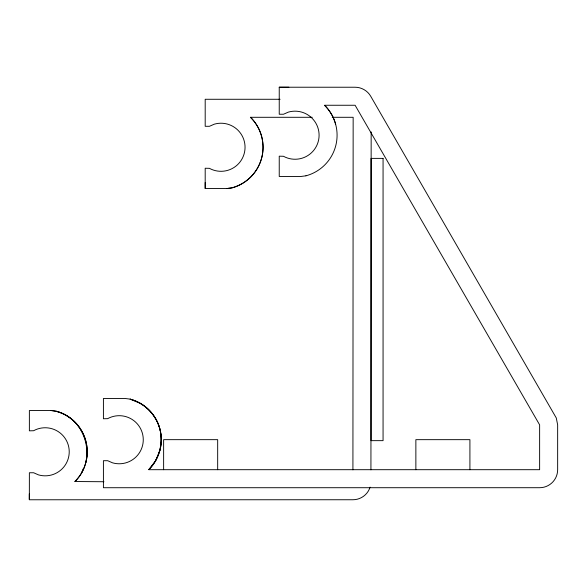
<?xml version="1.0" encoding="UTF-8"?>
<svg xmlns="http://www.w3.org/2000/svg" width="587" height="587" viewBox="0 0 587 587"><rect width="100%" height="100%" fill="white"/><g stroke="black" fill="none" stroke-linecap="round" stroke-linejoin="round"><path stroke-width="0.88" d="M312.24 117.297L250.414 117.297L250.737 117.539A42.044 42.044 0 0 1 231.887 187.877L226.986 188.522L205.193 188.522L205.193 182.52M352.919 469.827L353.154 117.297L332.242 117.297M370.933 469.827L371.16 131.943M103.928 481.736L74.916 481.523C98.946 458.506 84.638 413.732 51.076 410.54M81.593 472.814L83.442 468.353M305.93 175.814L300.999 176.467L279.236 176.467L279.236 156.186L283.455 156.274A24.045 24.045 0 0 0 318.946 137.864A24.045 24.045 0 0 0 288.356 112.117L283.492 114.245L279.236 114.245L279.236 87.221L355.106 87.236C361.431 87.206 367.572 90.743 370.705 96.239L556.278 417.966L557.65 424.863L557.65 469.695A18.021 18.021 0 0 1 539.629 487.709L103.415 487.724L103.415 460.7L107.67 460.7L112.535 462.827A24.045 24.045 0 0 0 143.125 437.088A24.045 24.045 0 0 0 107.634 418.67L103.415 418.758L103.415 398.478L125.214 398.485L130.131 399.131L140.278 403.335A42.154 42.154 0 0 1 159.862 428.914C163.399 443.244 159.246 458.792 149.003 469.431L148.687 469.695L539.629 469.695L539.629 424.863L355.106 105.256L324.479 105.256L324.794 105.499A42.081 42.081 0 0 1 335.654 124.327M226.964 188.522L231.887 187.877A42.044 42.044 0 0 0 250.722 117.525L250.422 117.297M280.087 99.276L205.193 99.276L205.193 126.3L209.449 126.3L214.314 124.173A24.045 24.045 0 0 1 244.904 149.92A24.045 24.045 0 0 1 209.412 168.33L205.193 168.242L205.193 188.522M279.236 87.221L288.877 87.228M469.916 469.695L469.916 439.663L415.867 439.663L415.867 469.695M217.674 469.695L217.674 439.663L163.626 439.663L163.626 469.695M324.772 105.484A42.044 42.044 0 0 1 305.922 175.821M56.066 411.186A42.044 42.044 0 0 1 74.916 481.523M370.096 487.151A18.021 18.021 0 0 1 352.912 499.75L29.35 499.772L29.372 472.755L33.628 472.755L38.493 474.883A24.045 24.045 0 0 0 69.083 449.143A24.045 24.045 0 0 0 33.591 430.733L29.372 430.821L29.372 410.54L51.142 410.54L56.088 411.193A42.044 42.044 0 0 1 85.79 462.673M29.35 499.478L29.372 493.777L29.35 499.478M159.855 450.567L155.636 460.758L148.959 469.461A42.044 42.044 0 0 0 130.109 399.131A42.044 42.044 0 0 1 159.855 428.914A41.978 41.978 0 0 1 159.855 450.567M383.062 158.38L371.05 158.38L371.05 440.654L383.062 440.654L383.062 158.38"/></g></svg>
